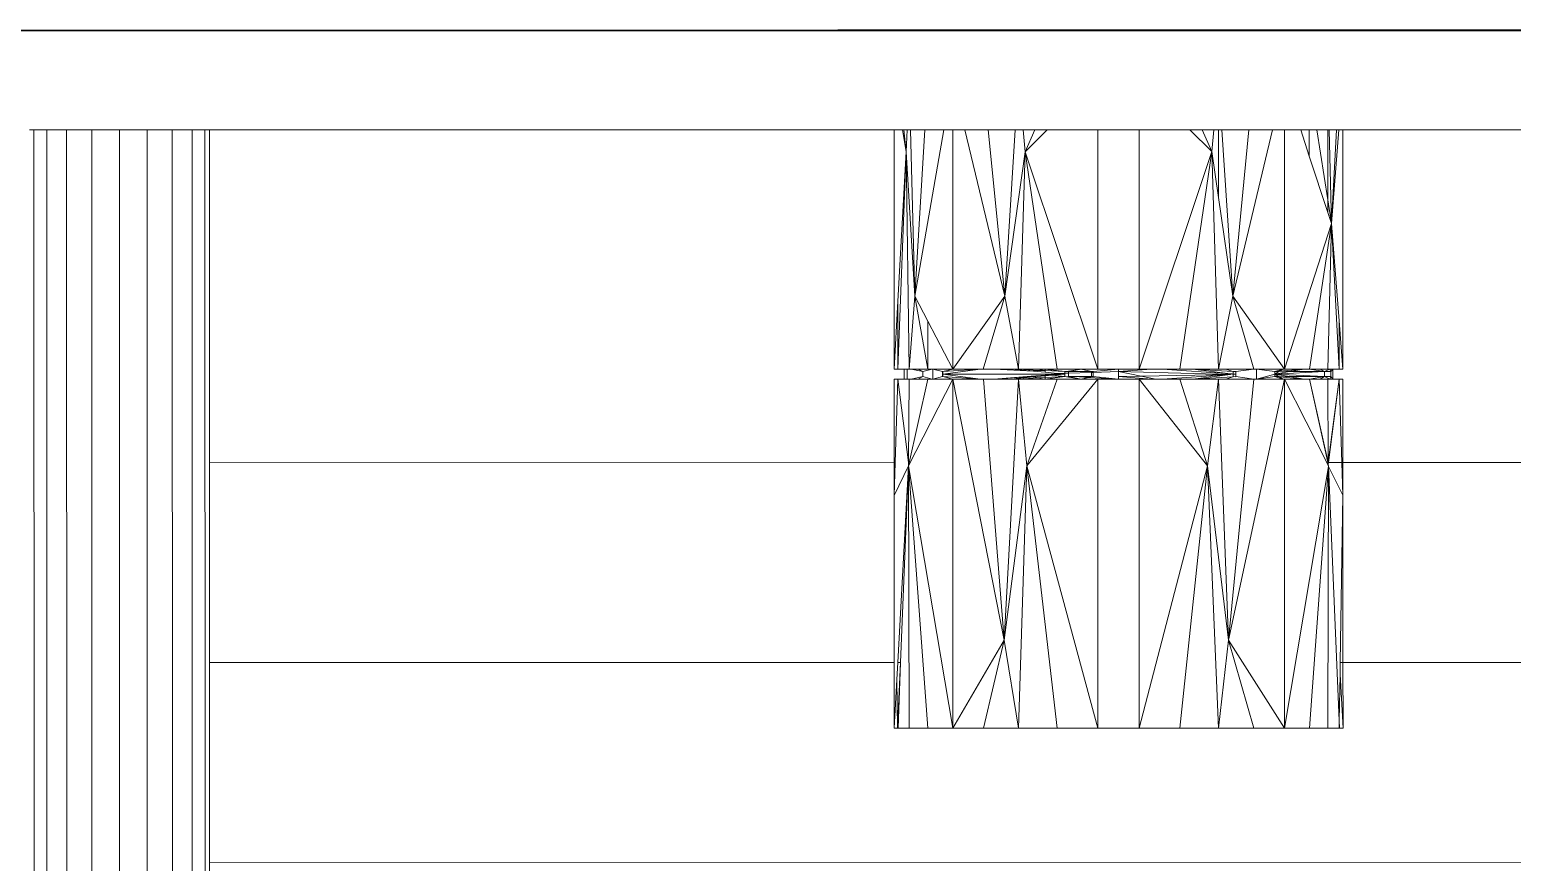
# Model space of a CAD drawing. Header units: metres. Extents: x 294 to 1101, y -498 to -355.
# Drawn here: x 509.7234 to 509.8718, y -391.1359 to -391.0525 of the extents above; entities that cross this region are included whole.
import ezdxf

# ---------------------------------------------------------------- set-up
doc = ezdxf.new("R2010")
doc.units = ezdxf.units.M
doc.layers.add('fur', color=251, linetype='Continuous', lineweight=9)
doc.layers.add('wall', color=7, linetype='Continuous', lineweight=25)

# ---------------------------------------------------------------- blocks, each defined once
blk = doc.blocks.new('dfsdsf')
at = {"layer": 'fur'}
for p, q in [((144.74516, 54.45259), (144.74516, 54.51441)), ((144.74561, 54.37928), (144.7456, 54.51441)), ((144.74689, 54.37928), (144.74688, 54.51441)), ((144.74888, 54.37928), (144.74887, 54.51441)), ((144.75139, 54.37928), (144.75138, 54.51441)), ((144.75416, 54.51441), (144.75417, 54.37928)), ((144.75694, 54.51441), (144.75695, 54.37928)), ((144.75946, 54.37928), (144.75945, 54.51441)), ((144.76145, 54.37928), (144.76144, 54.51441)), ((144.76273, 54.37928), (144.76272, 54.51441)), ((144.47094, 54.45256), (144.74516, 54.45259)), ((144.74517, 54.43259), (144.74516, 54.45259)), ((144.6317, 54.43915), (144.63204, 54.43915)), ((144.6317, 54.43915), (144.632, 54.43379)), ((144.6317, 54.43915), (144.63171, 54.43258)), ((144.63204, 54.43915), (144.63209, 54.43915)), ((144.63207, 54.43839), (144.63204, 54.43915)), ((144.63209, 54.43915), (144.63207, 54.43839)), ((144.63209, 54.43915), (144.63322, 54.43915)), ((144.63316, 54.41295), (144.63322, 54.43915)), ((144.63507, 54.43915), (144.63316, 54.41295)), ((144.63316, 54.41295), (144.63757, 54.43915)), ((144.63507, 54.43915), (144.63322, 54.43915)), ((144.63757, 54.43915), (144.63507, 54.43915)), ((144.63757, 54.43915), (144.64317, 54.43036)), ((144.63757, 54.43915), (144.63757, 54.40421)), ((144.64063, 54.43915), (144.63757, 54.43915)), ((144.64317, 54.43036), (144.64063, 54.43915)), ((144.64415, 54.43915), (144.64063, 54.43915)), ((144.64317, 54.43036), (144.64415, 54.43915)), ((144.64415, 54.43915), (144.64528, 54.41289)), ((144.64802, 54.43915), (144.64415, 54.43915)), ((144.64528, 54.41289), (144.64802, 54.43915)), ((144.64528, 54.41289), (144.65209, 54.43915)), ((144.65209, 54.43915), (144.64802, 54.43915)), ((144.65209, 54.43915), (144.6521, 54.40421)), ((144.65624, 54.43915), (144.65209, 54.43915)), ((144.65624, 54.40421), (144.65624, 54.43915)), ((144.65624, 54.43915), (144.66336, 54.41289)), ((144.66031, 54.43915), (144.65624, 54.43915)), ((144.66336, 54.41289), (144.66031, 54.43915)), ((144.66418, 54.43915), (144.66031, 54.43915)), ((144.66336, 54.41289), (144.66418, 54.43915)), ((144.66418, 54.43915), (144.66562, 54.43036)), ((144.6677, 54.43915), (144.66418, 54.43915)), ((144.66562, 54.43036), (144.67076, 54.43915)), ((144.66562, 54.43036), (144.6677, 54.43915)), ((144.67076, 54.43915), (144.6677, 54.43915)), ((144.67076, 54.43915), (144.67519, 54.41289)), ((144.67077, 54.40421), (144.67076, 54.43915)), ((144.67326, 54.43915), (144.67076, 54.43915)), ((144.67519, 54.41289), (144.67326, 54.43915)), ((144.67511, 54.43915), (144.67326, 54.43915)), ((144.67519, 54.41289), (144.67511, 54.43915)), ((144.67511, 54.43915), (144.67624, 54.43915)), ((144.67629, 54.43915), (144.67598, 54.43258)), ((144.67598, 54.43258), (144.67624, 54.43915)), ((144.67624, 54.43915), (144.67629, 54.43915)), ((144.67629, 54.43915), (144.67663, 54.43915)), ((144.67636, 54.43428), (144.67629, 54.43915)), ((144.67663, 54.43915), (144.67636, 54.43428)), ((144.67663, 54.43258), (144.67663, 54.43915)), ((144.632, 54.43379), (144.63207, 54.43839)), ((144.63207, 54.43839), (144.63316, 54.41295)), ((144.67636, 54.43428), (144.67627, 54.43258)), ((144.63198, 54.43258), (144.632, 54.43379)), ((144.47094, 54.43256), (144.63171, 54.43258)), ((144.63171, 54.43258), (144.63171, 54.41585)), ((144.63171, 54.41585), (144.63198, 54.43258)), ((144.63171, 54.43258), (144.63198, 54.43258)), ((144.67627, 54.43258), (144.67519, 54.41289)), ((144.67519, 54.41289), (144.67598, 54.43258)), ((144.67598, 54.43258), (144.67627, 54.43258)), ((144.67663, 54.43258), (144.74517, 54.43259)), ((144.67663, 54.41586), (144.67663, 54.43258)), ((144.74517, 54.41259), (144.74517, 54.43259)), ((144.64317, 54.43036), (144.63757, 54.40421)), ((144.64317, 54.43036), (144.64063, 54.40421)), ((144.64416, 54.40421), (144.64317, 54.43036)), ((144.64528, 54.41289), (144.64317, 54.43036)), ((144.66562, 54.43036), (144.66336, 54.41289)), ((144.66562, 54.43036), (144.66418, 54.40421)), ((144.67077, 54.40421), (144.66562, 54.43036)), ((144.66562, 54.43036), (144.6677, 54.40421)), ((144.63182, 54.41258), (144.63171, 54.41585)), ((144.63171, 54.41585), (144.63171, 54.41258)), ((144.63315, 54.41297), (144.63171, 54.41585)), ((144.67519, 54.41289), (144.67663, 54.41586)), ((144.67663, 54.41586), (144.67652, 54.41258)), ((144.67663, 54.41258), (144.67663, 54.41586)), ((144.43094, 54.41255), (144.63171, 54.41258)), ((144.63171, 54.41258), (144.63171, 54.40421)), ((144.63209, 54.40421), (144.63182, 54.41258)), ((144.63182, 54.41258), (144.63315, 54.41258)), ((144.63319, 54.41258), (144.63209, 54.40421)), ((144.63209, 54.40421), (144.63315, 54.41258)), ((144.63315, 54.41289), (144.63315, 54.41297)), ((144.63316, 54.41295), (144.63315, 54.41297)), ((144.63316, 54.41295), (144.63315, 54.41289)), ((144.63315, 54.41289), (144.63319, 54.41281)), ((144.63319, 54.41271), (144.63315, 54.41261)), ((144.63315, 54.41261), (144.63319, 54.41258)), ((144.63315, 54.41258), (144.63315, 54.41261)), ((144.63315, 54.41258), (144.63319, 54.41258)), ((144.63316, 54.41295), (144.63319, 54.41289)), ((144.63319, 54.41281), (144.63317, 54.41278)), ((144.63317, 54.41278), (144.63322, 54.41276)), ((144.63317, 54.41278), (144.63319, 54.41271)), ((144.63319, 54.41281), (144.63319, 54.41289)), ((144.63322, 54.41276), (144.63319, 54.41281)), ((144.63507, 54.40421), (144.63319, 54.41271)), ((144.63319, 54.41258), (144.63323, 54.40421)), ((144.63319, 54.41258), (144.63507, 54.40421)), ((144.63319, 54.41258), (144.63326, 54.41258)), ((144.63757, 54.40421), (144.63322, 54.41276)), ((144.64528, 54.41289), (144.64416, 54.40421)), ((144.6521, 54.40421), (144.64528, 54.41289)), ((144.64528, 54.41289), (144.64802, 54.40421)), ((144.66336, 54.41289), (144.65624, 54.40421)), ((144.66336, 54.41289), (144.66032, 54.40421)), ((144.66418, 54.40421), (144.66336, 54.41289)), ((144.67519, 54.41289), (144.67077, 54.40421)), ((144.67519, 54.41289), (144.67327, 54.40421)), ((144.67518, 54.41258), (144.67511, 54.40421)), ((144.67519, 54.41289), (144.67518, 54.41258)), ((144.67518, 54.41258), (144.67625, 54.40421)), ((144.67518, 54.41258), (144.67522, 54.41258)), ((144.67652, 54.41258), (144.67625, 54.40421)), ((144.67652, 54.41258), (144.67663, 54.41258)), ((144.67663, 54.41258), (144.74517, 54.41259)), ((144.67663, 54.40421), (144.67663, 54.41258)), ((144.74517, 54.37928), (144.74517, 54.41259)), ((144.63171, 54.40421), (144.63209, 54.40421)), ((144.63171, 54.40321), (144.63171, 54.37927)), ((144.63209, 54.40321), (144.63171, 54.40321)), ((144.63209, 54.39838), (144.63171, 54.40321)), ((144.63271, 54.40421), (144.63209, 54.40421)), ((144.63209, 54.40321), (144.63286, 54.38865)), ((144.63209, 54.39838), (144.63209, 54.40321)), ((144.63209, 54.40321), (144.63271, 54.40321)), ((144.63271, 54.40421), (144.63303, 54.40421)), ((144.63292, 54.40396), (144.63271, 54.40421)), ((144.63271, 54.40321), (144.63271, 54.40421)), ((144.63271, 54.40321), (144.63292, 54.40346)), ((144.63303, 54.40321), (144.63271, 54.40321)), ((144.63286, 54.38865), (144.63323, 54.40321)), ((144.63286, 54.38865), (144.63507, 54.40321)), ((144.63286, 54.38865), (144.63757, 54.40321)), ((144.63303, 54.40421), (144.63292, 54.40396)), ((144.63292, 54.40346), (144.63292, 54.40396)), ((144.63292, 54.40396), (144.63354, 54.40396)), ((144.63354, 54.40346), (144.63292, 54.40346)), ((144.63292, 54.40346), (144.63303, 54.40321)), ((144.63354, 54.40396), (144.63303, 54.40421)), ((144.63303, 54.40421), (144.63323, 54.40421)), ((144.63303, 54.40321), (144.63354, 54.40346)), ((144.63323, 54.40321), (144.63303, 54.40321)), ((144.634, 54.40421), (144.63323, 54.40421)), ((144.634, 54.40321), (144.63323, 54.40321)), ((144.63354, 54.40396), (144.634, 54.40421)), ((144.63507, 54.40421), (144.63354, 54.40396)), ((144.63354, 54.40396), (144.63354, 54.40346)), ((144.63354, 54.40396), (144.63852, 54.40371)), ((144.63705, 54.40396), (144.63354, 54.40396)), ((144.63852, 54.40371), (144.63354, 54.40346)), ((144.63354, 54.40346), (144.634, 54.40321)), ((144.63354, 54.40346), (144.63705, 54.40346)), ((144.63354, 54.40346), (144.63507, 54.40321)), ((144.63507, 54.40421), (144.634, 54.40421)), ((144.63507, 54.40321), (144.634, 54.40321)), ((144.63558, 54.40421), (144.63507, 54.40421)), ((144.63558, 54.40321), (144.63507, 54.40321)), ((144.63705, 54.40396), (144.63558, 54.40421)), ((144.63558, 54.40421), (144.63806, 54.404)), ((144.63757, 54.40421), (144.63558, 54.40421)), ((144.63558, 54.40321), (144.63705, 54.40346)), ((144.63806, 54.40342), (144.63558, 54.40321)), ((144.63757, 54.40321), (144.63558, 54.40321)), ((144.63806, 54.404), (144.63705, 54.40396)), ((144.63852, 54.40371), (144.63705, 54.40396)), ((144.63705, 54.40346), (144.63852, 54.40371)), ((144.63705, 54.40346), (144.63806, 54.40342)), ((144.63757, 54.40421), (144.63773, 54.40421)), ((144.63757, 54.40321), (144.64273, 54.39593)), ((144.63757, 54.37927), (144.63757, 54.40321)), ((144.63773, 54.40321), (144.63757, 54.40321)), ((144.63852, 54.40396), (144.63773, 54.40421)), ((144.63773, 54.40421), (144.63806, 54.404)), ((144.63773, 54.40421), (144.64037, 54.40421)), ((144.63852, 54.40346), (144.63773, 54.40321)), ((144.63806, 54.40342), (144.63773, 54.40321)), ((144.64037, 54.40321), (144.63773, 54.40321)), ((144.63806, 54.404), (144.63813, 54.40396)), ((144.63813, 54.40346), (144.63806, 54.40342)), ((144.63813, 54.40396), (144.63852, 54.40371)), ((144.63813, 54.40396), (144.63852, 54.40396)), ((144.63852, 54.40371), (144.63813, 54.40346)), ((144.63852, 54.40346), (144.63813, 54.40346)), ((144.63852, 54.40396), (144.64037, 54.40421)), ((144.64037, 54.40421), (144.63852, 54.40371)), ((144.63852, 54.40371), (144.63852, 54.40396)), ((144.63852, 54.40346), (144.63852, 54.40371)), ((144.64037, 54.40321), (144.63852, 54.40346)), ((144.64037, 54.40321), (144.64037, 54.40421)), ((144.64037, 54.40421), (144.64063, 54.40421)), ((144.64063, 54.40321), (144.64037, 54.40321)), ((144.64063, 54.40421), (144.64243, 54.40396)), ((144.64063, 54.40421), (144.64344, 54.40421)), ((144.64063, 54.40321), (144.64243, 54.40346)), ((144.64273, 54.39593), (144.64063, 54.40321)), ((144.64344, 54.40321), (144.64063, 54.40321)), ((144.64243, 54.40396), (144.64251, 54.40398)), ((144.64243, 54.40396), (144.64243, 54.40371)), ((144.64243, 54.40371), (144.64269, 54.40374)), ((144.64243, 54.40371), (144.64243, 54.40346)), ((144.64243, 54.40371), (144.64269, 54.40371)), ((144.64243, 54.40346), (144.64251, 54.40344)), ((144.64269, 54.40396), (144.64251, 54.40398)), ((144.64251, 54.40344), (144.64269, 54.40346)), ((144.64269, 54.40396), (144.64274, 54.40398)), ((144.64269, 54.40374), (144.64269, 54.40396)), ((144.64269, 54.40371), (144.64269, 54.40374)), ((144.64274, 54.40371), (144.64269, 54.40374)), ((144.64274, 54.40371), (144.64269, 54.40371)), ((144.64269, 54.40346), (144.64269, 54.40371)), ((144.64269, 54.40346), (144.64274, 54.40344)), ((144.64273, 54.39593), (144.64416, 54.40321)), ((144.64274, 54.40398), (144.64344, 54.40421)), ((144.64274, 54.40398), (144.64672, 54.40421)), ((144.64281, 54.4037), (144.64274, 54.40371)), ((144.64274, 54.40344), (144.64344, 54.40321)), ((144.64672, 54.40321), (144.64274, 54.40344)), ((144.64296, 54.40375), (144.64281, 54.4037)), ((144.64296, 54.40368), (144.64281, 54.4037)), ((144.64979, 54.40421), (144.64296, 54.40375)), ((144.64672, 54.40421), (144.64296, 54.40375)), ((144.65192, 54.40391), (144.64296, 54.40375)), ((144.64296, 54.40375), (144.65417, 54.40346)), ((144.64296, 54.40368), (144.64672, 54.40321)), ((144.64979, 54.40321), (144.64296, 54.40368)), ((144.64344, 54.40421), (144.64416, 54.40421)), ((144.64416, 54.40321), (144.64344, 54.40321)), ((144.64672, 54.40421), (144.64416, 54.40421)), ((144.64416, 54.40321), (144.64483, 54.38145)), ((144.64672, 54.40321), (144.64416, 54.40321)), ((144.64483, 54.38145), (144.64802, 54.40321)), ((144.64483, 54.38145), (144.6521, 54.40321)), ((144.64672, 54.40421), (144.64802, 54.40421)), ((144.64802, 54.40321), (144.64672, 54.40321)), ((144.64802, 54.40421), (144.64979, 54.40421)), ((144.64802, 54.40321), (144.64979, 54.40321)), ((144.65044, 54.40421), (144.64979, 54.40421)), ((144.65087, 54.40321), (144.64979, 54.40321)), ((144.65044, 54.40421), (144.65087, 54.40421)), ((144.65192, 54.40391), (144.65044, 54.40421)), ((144.65087, 54.40421), (144.6521, 54.40421)), ((144.65087, 54.40421), (144.65417, 54.40396)), ((144.65087, 54.40321), (144.65417, 54.40346)), ((144.6521, 54.40321), (144.65087, 54.40321)), ((144.65417, 54.40396), (144.65192, 54.40391)), ((144.65417, 54.40346), (144.65192, 54.40391)), ((144.6521, 54.40421), (144.65417, 54.40421)), ((144.6521, 54.40321), (144.6521, 54.37927)), ((144.6521, 54.40321), (144.65417, 54.40321)), ((144.65417, 54.40421), (144.6567, 54.40396)), ((144.65417, 54.40396), (144.65417, 54.40421)), ((144.65709, 54.40404), (144.65417, 54.40421)), ((144.65624, 54.40421), (144.65417, 54.40421)), ((144.65417, 54.40396), (144.65417, 54.40346)), ((144.65417, 54.40346), (144.6567, 54.40354)), ((144.65417, 54.40321), (144.6567, 54.40346)), ((144.65417, 54.40346), (144.65417, 54.40321)), ((144.65624, 54.40321), (144.65417, 54.40321)), ((144.65624, 54.40421), (144.6579, 54.40421)), ((144.65624, 54.40321), (144.66351, 54.38146)), ((144.65624, 54.37927), (144.65624, 54.40321)), ((144.65624, 54.40321), (144.6579, 54.40321)), ((144.65675, 54.40397), (144.6567, 54.40396)), ((144.6567, 54.40354), (144.6567, 54.40396)), ((144.6567, 54.40346), (144.6567, 54.40354)), ((144.6567, 54.40354), (144.65687, 54.40354)), ((144.65675, 54.40345), (144.6567, 54.40346)), ((144.65687, 54.40396), (144.65675, 54.40397)), ((144.65687, 54.40346), (144.65675, 54.40345)), ((144.65687, 54.40396), (144.65709, 54.40404)), ((144.65687, 54.40354), (144.65687, 54.40396)), ((144.65687, 54.40396), (144.65854, 54.40396)), ((144.65687, 54.40354), (144.65919, 54.40361)), ((144.65687, 54.40346), (144.65687, 54.40354)), ((144.6579, 54.40321), (144.65687, 54.40346)), ((144.65919, 54.40346), (144.65687, 54.40346)), ((144.65709, 54.40404), (144.65719, 54.40404)), ((144.65719, 54.40404), (144.6579, 54.40421)), ((144.65854, 54.40396), (144.65719, 54.40404)), ((144.65919, 54.40396), (144.6579, 54.40421)), ((144.6579, 54.40421), (144.65939, 54.40398)), ((144.6579, 54.40421), (144.66032, 54.40421)), ((144.6579, 54.40321), (144.65919, 54.40346)), ((144.65939, 54.40344), (144.6579, 54.40321)), ((144.6579, 54.40321), (144.66032, 54.40321)), ((144.65854, 54.40396), (144.65919, 54.40396)), ((144.65919, 54.40396), (144.65939, 54.40398)), ((144.65919, 54.40396), (144.65919, 54.40361)), ((144.65919, 54.40361), (144.65953, 54.40362)), ((144.65919, 54.40361), (144.65919, 54.40346)), ((144.65939, 54.40344), (144.65919, 54.40346)), ((144.65939, 54.40398), (144.65953, 54.40396)), ((144.65953, 54.40346), (144.65939, 54.40344)), ((144.65953, 54.40396), (144.66151, 54.40421)), ((144.65953, 54.40396), (144.66151, 54.40405)), ((144.66081, 54.40383), (144.65953, 54.40396)), ((144.65953, 54.40371), (144.65953, 54.40396)), ((144.66081, 54.40383), (144.65953, 54.40371)), ((144.65953, 54.40362), (144.65953, 54.40371)), ((144.65953, 54.40371), (144.66032, 54.40364)), ((144.67176, 54.40371), (144.65953, 54.40371)), ((144.65953, 54.40362), (144.66032, 54.40364)), ((144.65953, 54.40346), (144.65953, 54.40362)), ((144.65953, 54.40346), (144.66151, 54.40321)), ((144.66151, 54.40337), (144.65953, 54.40346)), ((144.66032, 54.40421), (144.66151, 54.40421)), ((144.66032, 54.40364), (144.66151, 54.40353)), ((144.66351, 54.38146), (144.66032, 54.40321)), ((144.66151, 54.40321), (144.66032, 54.40321)), ((144.66151, 54.4039), (144.66081, 54.40383)), ((144.66081, 54.40383), (144.66119, 54.40381)), ((144.66119, 54.40381), (144.66151, 54.40383)), ((144.66151, 54.40421), (144.66162, 54.40421)), ((144.66151, 54.40405), (144.66151, 54.40421)), ((144.66151, 54.40405), (144.66221, 54.40409)), ((144.66151, 54.4039), (144.66151, 54.40405)), ((144.66267, 54.404), (144.66151, 54.4039)), ((144.66151, 54.40383), (144.66291, 54.40391)), ((144.66151, 54.40383), (144.66151, 54.4039)), ((144.66151, 54.40337), (144.66151, 54.40353)), ((144.66151, 54.40353), (144.66267, 54.40342)), ((144.66151, 54.40321), (144.66151, 54.40337)), ((144.66221, 54.40334), (144.66151, 54.40337)), ((144.66162, 54.40321), (144.66151, 54.40321)), ((144.66162, 54.40421), (144.66221, 54.40409)), ((144.66162, 54.40421), (144.66418, 54.40421)), ((144.66221, 54.40334), (144.66162, 54.40321)), ((144.66162, 54.40321), (144.66418, 54.40321)), ((144.66221, 54.40409), (144.66418, 54.40421)), ((144.66221, 54.40409), (144.66267, 54.404)), ((144.66267, 54.40342), (144.66221, 54.40334)), ((144.66418, 54.40321), (144.66221, 54.40334)), ((144.6649, 54.40421), (144.66267, 54.404)), ((144.66267, 54.404), (144.66291, 54.40396)), ((144.66267, 54.40342), (144.6649, 54.40321)), ((144.66665, 54.40321), (144.66267, 54.40342)), ((144.66291, 54.40396), (144.6649, 54.40421)), ((144.66665, 54.40421), (144.66291, 54.40396)), ((144.66291, 54.40391), (144.66665, 54.40421)), ((144.66291, 54.40396), (144.66291, 54.40391)), ((144.66351, 54.38146), (144.66418, 54.40321)), ((144.66418, 54.40421), (144.6649, 54.40421)), ((144.66418, 54.40321), (144.66555, 54.39593)), ((144.66418, 54.40321), (144.6649, 54.40321)), ((144.66665, 54.40421), (144.6649, 54.40421)), ((144.66665, 54.40321), (144.6649, 54.40321)), ((144.66555, 54.39593), (144.66771, 54.40321)), ((144.66555, 54.39593), (144.67077, 54.40321)), ((144.6677, 54.40421), (144.66665, 54.40421)), ((144.66665, 54.40321), (144.66771, 54.40321)), ((144.6677, 54.40421), (144.66797, 54.40421)), ((144.66797, 54.40321), (144.66771, 54.40321)), ((144.67176, 54.40396), (144.66797, 54.40421)), ((144.66797, 54.40421), (144.67176, 54.40371)), ((144.66797, 54.40421), (144.67077, 54.40421)), ((144.67176, 54.40371), (144.66797, 54.40321)), ((144.66797, 54.40321), (144.67176, 54.40346)), ((144.66797, 54.40321), (144.67077, 54.40321)), ((144.67176, 54.40396), (144.67077, 54.40421)), ((144.67077, 54.40421), (144.67276, 54.40421)), ((144.67176, 54.40346), (144.67077, 54.40321)), ((144.67077, 54.37927), (144.67077, 54.40321)), ((144.67077, 54.40321), (144.67327, 54.39842)), ((144.67077, 54.40321), (144.67276, 54.40321)), ((144.67176, 54.40371), (144.67176, 54.40396)), ((144.67176, 54.40396), (144.6718, 54.40396)), ((144.6718, 54.40372), (144.67176, 54.40371)), ((144.67176, 54.40346), (144.67176, 54.40371)), ((144.67176, 54.40346), (144.6718, 54.40346)), ((144.67276, 54.40421), (144.6718, 54.40396)), ((144.6718, 54.40396), (144.6718, 54.40372)), ((144.6718, 54.40372), (144.6718, 54.40346)), ((144.67276, 54.40321), (144.6718, 54.40346)), ((144.67276, 54.40321), (144.67276, 54.40421)), ((144.67276, 54.40421), (144.67284, 54.40421)), ((144.67276, 54.40321), (144.67284, 54.40321)), ((144.67284, 54.40421), (144.67377, 54.40396)), ((144.67327, 54.40421), (144.67284, 54.40421)), ((144.67284, 54.40321), (144.67377, 54.40346)), ((144.67327, 54.40321), (144.67284, 54.40321)), ((144.67327, 54.40421), (144.67424, 54.40421)), ((144.67424, 54.40321), (144.67327, 54.40321)), ((144.67456, 54.39593), (144.67327, 54.40321)), ((144.67327, 54.39842), (144.67327, 54.40321)), ((144.67377, 54.40396), (144.67424, 54.40421)), ((144.67492, 54.40421), (144.67377, 54.40396)), ((144.67377, 54.40396), (144.67377, 54.40346)), ((144.67377, 54.40346), (144.67424, 54.40321)), ((144.67377, 54.40346), (144.67492, 54.40321)), ((144.67424, 54.40421), (144.67492, 54.40421)), ((144.67424, 54.40321), (144.67492, 54.40321)), ((144.67456, 54.39593), (144.67511, 54.40321)), ((144.67511, 54.40421), (144.67492, 54.40421)), ((144.67511, 54.40321), (144.67492, 54.40321)), ((144.67531, 54.40421), (144.67511, 54.40421)), ((144.67511, 54.40321), (144.67541, 54.38146)), ((144.67531, 54.40321), (144.67511, 54.40321)), ((144.67531, 54.40321), (144.67531, 54.40421)), ((144.67531, 54.40421), (144.67563, 54.40421)), ((144.67563, 54.40321), (144.67531, 54.40321)), ((144.67541, 54.38146), (144.67625, 54.40321)), ((144.67563, 54.40421), (144.67563, 54.40321)), ((144.67625, 54.40421), (144.67563, 54.40421)), ((144.67563, 54.40321), (144.67625, 54.40321)), ((144.67625, 54.40421), (144.67663, 54.40421)), ((144.67663, 54.40321), (144.67625, 54.40321)), ((144.67625, 54.40321), (144.67625, 54.3964)), ((144.67663, 54.40321), (144.67625, 54.3964)), ((144.67663, 54.37927), (144.67663, 54.40321)), ((144.63286, 54.38865), (144.63209, 54.39838)), ((144.67327, 54.39842), (144.67456, 54.39593)), ((144.64273, 54.39593), (144.63877, 54.37927)), ((144.64273, 54.39593), (144.64112, 54.37927)), ((144.64383, 54.37927), (144.64273, 54.39593)), ((144.64416, 54.38605), (144.64273, 54.39593)), ((144.66555, 54.39593), (144.66351, 54.38146)), ((144.66555, 54.39593), (144.6645, 54.37927)), ((144.66956, 54.37927), (144.66555, 54.39593)), ((144.66555, 54.39593), (144.66721, 54.37927)), ((144.67456, 54.39593), (144.67165, 54.37927)), ((144.67456, 54.39593), (144.67357, 54.37927)), ((144.67499, 54.37927), (144.67456, 54.39593)), ((144.67541, 54.38146), (144.67456, 54.39593)), ((144.67625, 54.3964), (144.67541, 54.38146)), ((144.63211, 54.37927), (144.63286, 54.38865)), ((144.63286, 54.38865), (144.63236, 54.37927)), ((144.63286, 54.38865), (144.6331, 54.37927)), ((144.63286, 54.38865), (144.63323, 54.38629)), ((144.63323, 54.38754), (144.63286, 54.38865)), ((144.63323, 54.38629), (144.63323, 54.38754)), ((144.63508, 54.38189), (144.63323, 54.38754)), ((144.63323, 54.38629), (144.63431, 54.37927)), ((144.63323, 54.37927), (144.63323, 54.38629)), ((144.64416, 54.37927), (144.64416, 54.38605)), ((144.64483, 54.38145), (144.64416, 54.38605)), ((144.63508, 54.37927), (144.63508, 54.38189)), ((144.63593, 54.37927), (144.63508, 54.38189)), ((144.64483, 54.38145), (144.64462, 54.37927)), ((144.64703, 54.37927), (144.64483, 54.38145)), ((144.64483, 54.38145), (144.6458, 54.37927)), ((144.66351, 54.38146), (144.66131, 54.37927)), ((144.66351, 54.38146), (144.66254, 54.37927)), ((144.66372, 54.37927), (144.66351, 54.38146)), ((144.67541, 54.38146), (144.67532, 54.37927)), ((144.67541, 54.38146), (144.67578, 54.37927)), ((144.67567, 54.37927), (144.67541, 54.38146)), ((144.63171, 54.37927), (144.42674, 54.37924)), ((144.63211, 54.37927), (144.63171, 54.37927)), ((144.63236, 54.37927), (144.63211, 54.37927)), ((144.6331, 54.37927), (144.63236, 54.37927)), ((144.63323, 54.37927), (144.6331, 54.37927)), ((144.63431, 54.37927), (144.63323, 54.37927)), ((144.63508, 54.37927), (144.63431, 54.37927)), ((144.63593, 54.37927), (144.63508, 54.37927)), ((144.63757, 54.37927), (144.63593, 54.37927)), ((144.63877, 54.37927), (144.63757, 54.37927)), ((144.64112, 54.37927), (144.63877, 54.37927)), ((144.64383, 54.37927), (144.64112, 54.37927)), ((144.64416, 54.37927), (144.64383, 54.37927)), ((144.64462, 54.37927), (144.64416, 54.37927)), ((144.6458, 54.37927), (144.64462, 54.37927)), ((144.64703, 54.37927), (144.6458, 54.37927)), ((144.6521, 54.37927), (144.64703, 54.37927)), ((144.65624, 54.37927), (144.6521, 54.37927)), ((144.66131, 54.37927), (144.65624, 54.37927)), ((144.66254, 54.37927), (144.66131, 54.37927)), ((144.66372, 54.37927), (144.66254, 54.37927)), ((144.6645, 54.37927), (144.66372, 54.37927)), ((144.66721, 54.37927), (144.6645, 54.37927)), ((144.66956, 54.37927), (144.66721, 54.37927)), ((144.67077, 54.37927), (144.66956, 54.37927)), ((144.67165, 54.37927), (144.67077, 54.37927)), ((144.67357, 54.37927), (144.67165, 54.37927)), ((144.67499, 54.37927), (144.67357, 54.37927)), ((144.67532, 54.37927), (144.67499, 54.37927)), ((144.67567, 54.37927), (144.67532, 54.37927)), ((144.67578, 54.37927), (144.67567, 54.37927)), ((144.67663, 54.37927), (144.67578, 54.37927)), ((144.74517, 54.37928), (144.67663, 54.37927)), ((144.74561, 54.37928), (144.74517, 54.37928)), ((144.74689, 54.37928), (144.74561, 54.37928)), ((144.74888, 54.37928), (144.74689, 54.37928)), ((144.75139, 54.37928), (144.74888, 54.37928)), ((144.75417, 54.37928), (144.75139, 54.37928)), ((144.75695, 54.37928), (144.75417, 54.37928)), ((144.75946, 54.37928), (144.75695, 54.37928)), ((144.76145, 54.37928), (144.75946, 54.37928)), ((144.76273, 54.37928), (144.76145, 54.37928)), ((144.76317, 54.37928), (144.76273, 54.37928)), ((144.42674, 54.36924), (144.62369, 54.36927)), ((144.62401, 54.36927), (144.62369, 54.36927)), ((144.6242, 54.36927), (144.62401, 54.36927)), ((144.62608, 54.36927), (144.6242, 54.36927)), ((144.62608, 54.36927), (144.62674, 54.36927)), ((144.6272, 54.36927), (144.62674, 54.36927)), ((144.6272, 54.36927), (144.62932, 54.36927)), ((144.62932, 54.36927), (144.63043, 54.36927)), ((144.63043, 54.36927), (144.63123, 54.36927)), ((144.64308, 54.36927), (144.63123, 54.36927)), ((144.64308, 54.36927), (144.64626, 54.36927)), ((144.64626, 54.36927), (144.64784, 54.36927)), ((144.64784, 54.36927), (144.67711, 54.36927)), ((144.67711, 54.36927), (144.67791, 54.36927)), ((144.67791, 54.36927), (144.67903, 54.36927)), ((144.67903, 54.36927), (144.68115, 54.36927)), ((144.68115, 54.36927), (144.6816, 54.36927)), ((144.6816, 54.36927), (144.68227, 54.36927)), ((144.68227, 54.36927), (144.73792, 54.36928)), ((144.73792, 54.36928), (144.74306, 54.36928)), ((144.74306, 54.36928), (144.75982, 54.36928)), ((144.77042, 54.36928), (144.75982, 54.36928))]:
    blk.add_line(p, q, dxfattribs=at)

msp = doc.modelspace()

# ---------------------------------------------------------------- linework, layer by layer
at = {"layer": 'wall'}
for p in [(509.27893, -391.05265), (509.27898, -391.05265)]:
    msp.add_line(p, (511.36919, -391.05265), dxfattribs=at)

# ---------------------------------------------------------------- block references
at = {"layer": 'fur', "rotation": 180}
msp.add_blockref('dfsdsf', (654.48657, -336.68331), dxfattribs=at)

doc.saveas('drawing.dxf')
